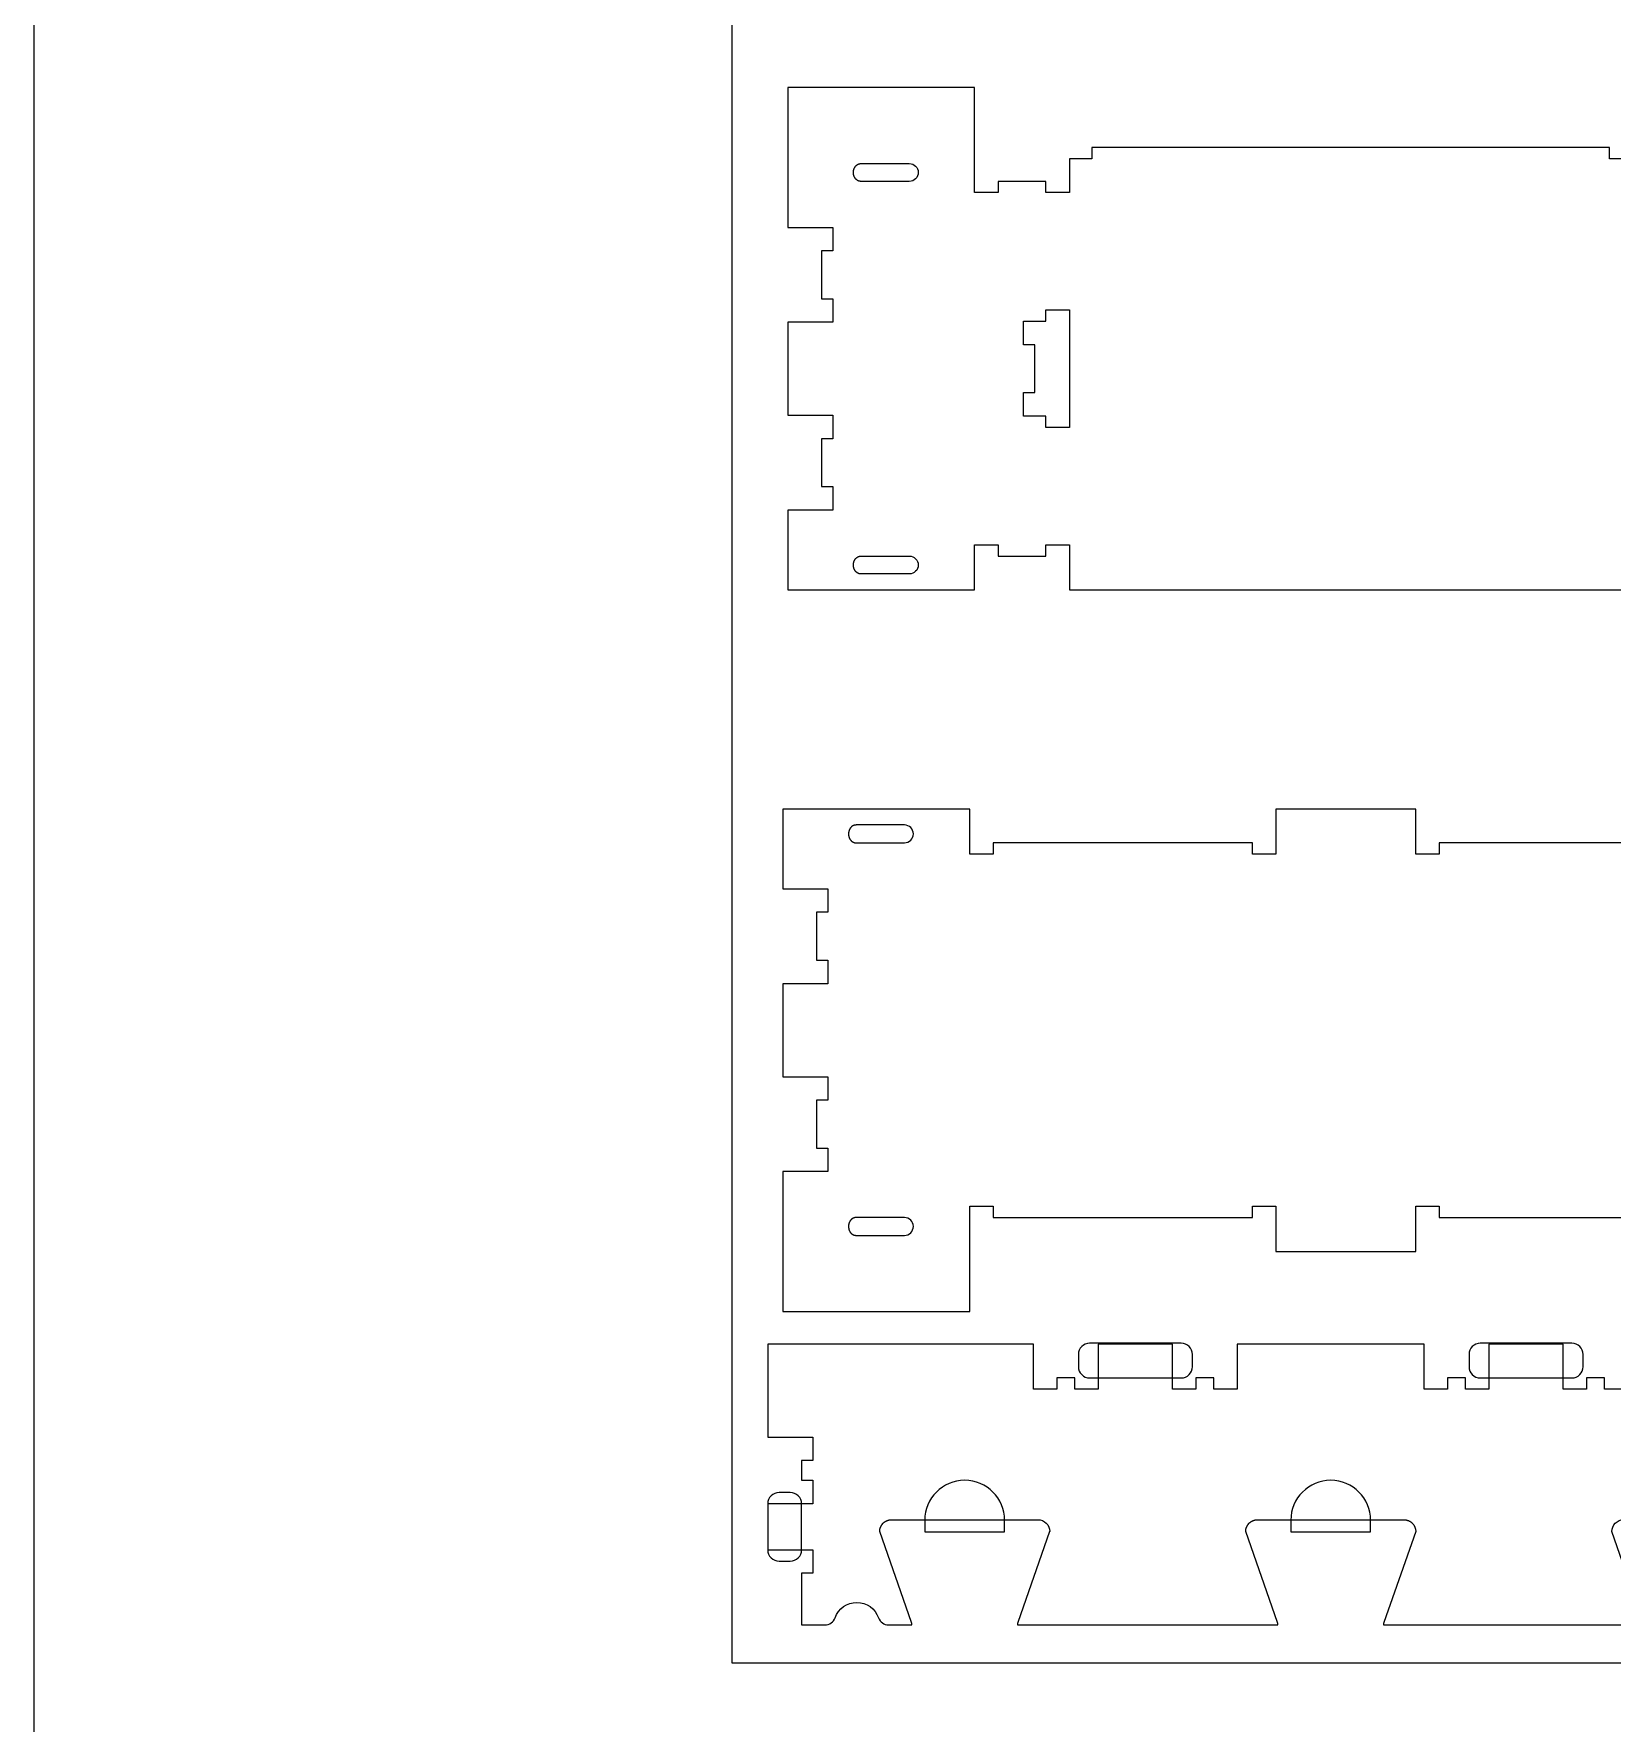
# Model space of a CAD drawing. Extents: x 0 to 4485, y 0 to 8771.
# Drawn here: x 0 to 840, y 3731 to 4630 of the extents above; entities that cross this region are included whole.
import ezdxf

# ---------------------------------------------------------------- set-up
doc = ezdxf.new("R2010")
doc.units = 0
for name, color, linetype in [('0_SHEET_SPRUCEPLY_2440X122', 1, 'CONTINUOUS'), ('3_ANYTOOL_CUTTHROUGH_INSID', 4, 'CONTINUOUS'), ('4_ANYTOOL_CUTTHROUGH_OUTSI', 5, 'CONTINUOUS'), ('5_ANYTOOL_HALF_MILL_9MM_IN', 3, 'CONTINUOUS'), ('DONOTCUT', 7, 'CONTINUOUS')]:
    doc.layers.add(name, color=color, linetype=linetype)

msp = doc.modelspace()

# ---------------------------------------------------------------- linework, layer by layer
at = {"layer": '0_SHEET_SPRUCEPLY_2440X122'}
msp.add_lwpolyline([(371.7, 4982.59), (371.7, 3762.59), (2811.7, 3762.59), (2811.7, 4982.59)], close=True, dxfattribs=at)
at = {"layer": '3_ANYTOOL_CUTTHROUGH_INSID', "color": 4}
for points in [[(466.17, 4560.91, -1), (466.17, 4551.41), (440.43, 4551.41), (440.33, 4551.41), (440.23, 4551.41), (440.14, 4551.42), (440.04, 4551.43), (439.94, 4551.44), (439.85, 4551.45), (439.75, 4551.47), (439.65, 4551.49), (439.55, 4551.51), (439.46, 4551.54), (439.36, 4551.57), (439.26, 4551.6), (439.16, 4551.64), (439.07, 4551.68), (438.97, 4551.72), (438.88, 4551.76), (438.78, 4551.81), (438.69, 4551.86), (438.6, 4551.91), (438.51, 4551.97), (438.42, 4552.03), (438.33, 4552.09), (438.24, 4552.15), (438.16, 4552.22), (438.07, 4552.29), (437.99, 4552.36), (437.9, 4552.43), (437.82, 4552.51), (437.75, 4552.59), (437.67, 4552.67), (437.6, 4552.76), (437.53, 4552.84), (437.46, 4552.93), (437.39, 4553.02), (437.32, 4553.11), (437.26, 4553.21), (437.2, 4553.3), (437.14, 4553.4), (437.08, 4553.5), (437.03, 4553.6), (436.98, 4553.7), (436.93, 4553.8), (436.88, 4553.9), (436.84, 4554.01), (436.79, 4554.11), (436.75, 4554.22), (436.72, 4554.33), (436.68, 4554.44), (436.65, 4554.54), (436.62, 4554.65), (436.59, 4554.76), (436.56, 4554.87), (436.54, 4554.98), (436.52, 4555.08), (436.5, 4555.19), (436.48, 4555.3), (436.47, 4555.41), (436.46, 4555.52), (436.44, 4555.62), (436.44, 4555.73), (436.43, 4555.84), (436.42, 4555.94), (436.42, 4556.05), (436.42, 4556.16), (436.42, 4556.26), (436.42, 4556.37), (436.43, 4556.48), (436.44, 4556.58), (436.44, 4556.69), (436.46, 4556.79), (436.47, 4556.9), (436.48, 4557.01), (436.5, 4557.12), (436.52, 4557.23), (436.54, 4557.34), (436.56, 4557.44), (436.59, 4557.55), (436.62, 4557.66), (436.65, 4557.77), (436.68, 4557.87), (436.72, 4557.98), (436.75, 4558.09), (436.79, 4558.2), (436.84, 4558.3), (436.88, 4558.41), (436.93, 4558.51), (436.98, 4558.61), (437.03, 4558.71), (437.08, 4558.81), (437.14, 4558.91), (437.2, 4559.01), (437.26, 4559.1), (437.32, 4559.2), (437.39, 4559.29), (437.46, 4559.38), (437.53, 4559.47), (437.6, 4559.56), (437.67, 4559.64), (437.75, 4559.72), (437.82, 4559.8), (437.9, 4559.88), (437.99, 4559.95), (438.07, 4560.02), (438.16, 4560.1), (438.24, 4560.16), (438.33, 4560.22), (438.42, 4560.29), (438.51, 4560.34), (438.6, 4560.4), (438.69, 4560.45), (438.78, 4560.5), (438.88, 4560.55), (438.97, 4560.59), (439.07, 4560.64), (439.16, 4560.67), (439.26, 4560.71), (439.36, 4560.74), (439.46, 4560.77), (439.55, 4560.8), (439.65, 4560.82), (439.75, 4560.84), (439.85, 4560.86), (439.94, 4560.87), (440.04, 4560.88), (440.14, 4560.89), (440.23, 4560.9), (440.33, 4560.9), (440.43, 4560.91)], [(466.17, 4342.41), (440.43, 4342.41), (440.33, 4342.41), (440.23, 4342.41), (440.14, 4342.42), (440.04, 4342.43), (439.94, 4342.44), (439.85, 4342.45), (439.75, 4342.47), (439.65, 4342.49), (439.55, 4342.51), (439.46, 4342.54), (439.36, 4342.57), (439.26, 4342.6), (439.16, 4342.64), (439.07, 4342.68), (438.97, 4342.72), (438.88, 4342.76), (438.78, 4342.81), (438.69, 4342.86), (438.6, 4342.91), (438.51, 4342.97), (438.42, 4343.03), (438.33, 4343.09), (438.24, 4343.15), (438.16, 4343.22), (438.07, 4343.29), (437.99, 4343.36), (437.9, 4343.43), (437.82, 4343.51), (437.75, 4343.59), (437.67, 4343.67), (437.6, 4343.76), (437.53, 4343.84), (437.46, 4343.93), (437.39, 4344.02), (437.32, 4344.11), (437.26, 4344.21), (437.2, 4344.3), (437.14, 4344.4), (437.08, 4344.5), (437.03, 4344.6), (436.98, 4344.7), (436.93, 4344.8), (436.88, 4344.9), (436.84, 4345.01), (436.79, 4345.11), (436.75, 4345.22), (436.72, 4345.33), (436.68, 4345.44), (436.65, 4345.54), (436.62, 4345.65), (436.59, 4345.76), (436.56, 4345.87), (436.54, 4345.98), (436.52, 4346.08), (436.5, 4346.19), (436.48, 4346.3), (436.47, 4346.41), (436.46, 4346.52), (436.44, 4346.62), (436.44, 4346.73), (436.43, 4346.84), (436.42, 4346.94), (436.42, 4347.05), (436.42, 4347.16), (436.42, 4347.26), (436.42, 4347.37), (436.43, 4347.48), (436.44, 4347.58), (436.44, 4347.69), (436.46, 4347.79), (436.47, 4347.9), (436.48, 4348.01), (436.5, 4348.12), (436.52, 4348.23), (436.54, 4348.34), (436.56, 4348.44), (436.59, 4348.55), (436.62, 4348.66), (436.65, 4348.77), (436.68, 4348.87), (436.72, 4348.98), (436.75, 4349.09), (436.79, 4349.2), (436.84, 4349.3), (436.88, 4349.41), (436.93, 4349.51), (436.98, 4349.61), (437.03, 4349.71), (437.08, 4349.81), (437.14, 4349.91), (437.2, 4350.01), (437.26, 4350.1), (437.32, 4350.2), (437.39, 4350.29), (437.46, 4350.38), (437.53, 4350.47), (437.6, 4350.56), (437.67, 4350.64), (437.75, 4350.72), (437.82, 4350.8), (437.9, 4350.88), (437.99, 4350.95), (438.07, 4351.02), (438.16, 4351.1), (438.24, 4351.16), (438.33, 4351.22), (438.42, 4351.29), (438.51, 4351.34), (438.6, 4351.4), (438.69, 4351.45), (438.78, 4351.5), (438.88, 4351.55), (438.97, 4351.59), (439.07, 4351.64), (439.16, 4351.67), (439.26, 4351.71), (439.36, 4351.74), (439.46, 4351.77), (439.55, 4351.8), (439.65, 4351.82), (439.75, 4351.84), (439.85, 4351.86), (439.94, 4351.87), (440.04, 4351.88), (440.14, 4351.89), (440.23, 4351.9), (440.33, 4351.9), (440.43, 4351.91), (466.17, 4351.91, -1)], [(463.57, 4208.75), (437.83, 4208.75), (437.73, 4208.74), (437.63, 4208.74), (437.53, 4208.73), (437.44, 4208.72), (437.34, 4208.71), (437.24, 4208.7), (437.15, 4208.68), (437.05, 4208.66), (436.95, 4208.64), (436.85, 4208.61), (436.75, 4208.58), (436.66, 4208.55), (436.56, 4208.51), (436.46, 4208.48), (436.37, 4208.44), (436.28, 4208.39), (436.18, 4208.34), (436.09, 4208.29), (435.99, 4208.24), (435.9, 4208.18), (435.81, 4208.13), (435.72, 4208.07), (435.64, 4208), (435.55, 4207.94), (435.47, 4207.87), (435.38, 4207.79), (435.3, 4207.72), (435.22, 4207.64), (435.14, 4207.56), (435.07, 4207.48), (434.99, 4207.4), (434.92, 4207.31), (434.85, 4207.22), (434.78, 4207.13), (434.72, 4207.04), (434.66, 4206.94), (434.59, 4206.85), (434.54, 4206.75), (434.48, 4206.65), (434.43, 4206.55), (434.37, 4206.45), (434.32, 4206.35), (434.28, 4206.25), (434.23, 4206.14), (434.19, 4206.04), (434.15, 4205.93), (434.11, 4205.82), (434.08, 4205.72), (434.04, 4205.61), (434.01, 4205.5), (433.99, 4205.39), (433.96, 4205.29), (433.94, 4205.18), (433.91, 4205.07), (433.9, 4204.96), (433.88, 4204.85), (433.86, 4204.74), (433.85, 4204.64), (433.84, 4204.53), (433.83, 4204.42), (433.83, 4204.32), (433.82, 4204.21), (433.82, 4204.1), (433.82, 4204), (433.82, 4203.89), (433.82, 4203.78), (433.83, 4203.68), (433.83, 4203.57), (433.84, 4203.46), (433.85, 4203.36), (433.86, 4203.25), (433.88, 4203.15), (433.9, 4203.03), (433.91, 4202.93), (433.94, 4202.82), (433.96, 4202.71), (433.99, 4202.6), (434.01, 4202.49), (434.04, 4202.38), (434.08, 4202.28), (434.11, 4202.17), (434.15, 4202.06), (434.19, 4201.96), (434.23, 4201.85), (434.28, 4201.75), (434.32, 4201.64), (434.37, 4201.54), (434.43, 4201.44), (434.48, 4201.34), (434.54, 4201.24), (434.59, 4201.14), (434.66, 4201.05), (434.72, 4200.95), (434.78, 4200.86), (434.85, 4200.77), (434.92, 4200.68), (434.99, 4200.6), (435.07, 4200.51), (435.14, 4200.43), (435.22, 4200.35), (435.3, 4200.27), (435.38, 4200.2), (435.47, 4200.13), (435.55, 4200.06), (435.64, 4199.99), (435.72, 4199.93), (435.81, 4199.87), (435.9, 4199.81), (435.99, 4199.75), (436.09, 4199.7), (436.18, 4199.65), (436.28, 4199.6), (436.37, 4199.56), (436.46, 4199.52), (436.56, 4199.48), (436.66, 4199.44), (436.75, 4199.41), (436.85, 4199.38), (436.95, 4199.36), (437.05, 4199.33), (437.15, 4199.31), (437.24, 4199.29), (437.34, 4199.28), (437.44, 4199.27), (437.53, 4199.26), (437.63, 4199.25), (437.73, 4199.25), (437.83, 4199.25), (463.57, 4199.25, 1)], [(463.57, 3990.25, 1), (463.57, 3999.75), (437.83, 3999.75), (437.73, 3999.74), (437.63, 3999.74), (437.53, 3999.73), (437.44, 3999.72), (437.34, 3999.71), (437.24, 3999.7), (437.15, 3999.68), (437.05, 3999.66), (436.95, 3999.64), (436.85, 3999.61), (436.75, 3999.58), (436.66, 3999.55), (436.56, 3999.51), (436.46, 3999.48), (436.37, 3999.44), (436.28, 3999.39), (436.18, 3999.34), (436.09, 3999.29), (435.99, 3999.24), (435.9, 3999.18), (435.81, 3999.13), (435.72, 3999.07), (435.64, 3999), (435.55, 3998.94), (435.47, 3998.87), (435.38, 3998.79), (435.3, 3998.72), (435.22, 3998.64), (435.14, 3998.56), (435.07, 3998.48), (434.99, 3998.4), (434.92, 3998.31), (434.85, 3998.22), (434.78, 3998.13), (434.72, 3998.04), (434.66, 3997.94), (434.59, 3997.85), (434.54, 3997.75), (434.48, 3997.65), (434.43, 3997.55), (434.37, 3997.45), (434.32, 3997.35), (434.28, 3997.25), (434.23, 3997.14), (434.19, 3997.04), (434.15, 3996.93), (434.11, 3996.82), (434.08, 3996.72), (434.04, 3996.61), (434.01, 3996.5), (433.99, 3996.39), (433.96, 3996.29), (433.94, 3996.18), (433.91, 3996.07), (433.9, 3995.96), (433.88, 3995.85), (433.86, 3995.74), (433.85, 3995.64), (433.84, 3995.53), (433.83, 3995.42), (433.83, 3995.32), (433.82, 3995.21), (433.82, 3995.1), (433.82, 3995), (433.82, 3994.89), (433.82, 3994.78), (433.83, 3994.68), (433.83, 3994.57), (433.84, 3994.46), (433.85, 3994.36), (433.86, 3994.25), (433.88, 3994.15), (433.9, 3994.03), (433.91, 3993.93), (433.94, 3993.82), (433.96, 3993.71), (433.99, 3993.6), (434.01, 3993.49), (434.04, 3993.38), (434.08, 3993.28), (434.11, 3993.17), (434.15, 3993.06), (434.19, 3992.96), (434.23, 3992.85), (434.28, 3992.75), (434.32, 3992.64), (434.37, 3992.54), (434.43, 3992.44), (434.48, 3992.34), (434.54, 3992.24), (434.59, 3992.14), (434.66, 3992.05), (434.72, 3991.95), (434.78, 3991.86), (434.85, 3991.77), (434.92, 3991.68), (434.99, 3991.6), (435.07, 3991.51), (435.14, 3991.43), (435.22, 3991.35), (435.3, 3991.27), (435.38, 3991.2), (435.47, 3991.13), (435.55, 3991.06), (435.64, 3990.99), (435.72, 3990.93), (435.81, 3990.87), (435.9, 3990.81), (435.99, 3990.75), (436.09, 3990.7), (436.18, 3990.65), (436.28, 3990.6), (436.37, 3990.56), (436.46, 3990.52), (436.56, 3990.48), (436.66, 3990.44), (436.75, 3990.41), (436.85, 3990.38), (436.95, 3990.36), (437.05, 3990.33), (437.15, 3990.31), (437.24, 3990.29), (437.34, 3990.28), (437.44, 3990.27), (437.53, 3990.26), (437.63, 3990.25), (437.73, 3990.25), (437.83, 3990.25)]]:
    msp.add_lwpolyline(points, format="xyb", close=True, dxfattribs=at)
msp.add_lwpolyline([(551.17, 4420.45), (538.92, 4420.45), (538.92, 4426.45), (526.92, 4426.45), (526.92, 4438.95), (532.92, 4438.95), (532.92, 4464.45), (526.92, 4464.45), (526.92, 4476.95), (538.92, 4476.95), (538.92, 4482.95), (551.42, 4482.95), (551.42, 4420.45)], close=True, dxfattribs=at)
at = {"layer": '4_ANYTOOL_CUTTHROUGH_OUTSI', "color": 5}
for points in [[(851.42, 4563.41), (838.92, 4563.41), (838.92, 4569.41), (563.42, 4569.41), (563.42, 4563.41), (551.42, 4563.41), (551.42, 4545.41), (538.92, 4545.41), (538.92, 4551.41), (513.42, 4551.41), (513.42, 4545.41), (500.92, 4545.41), (500.92, 4601.41), (401.42, 4601.41), (401.42, 4526.91), (425.42, 4526.91), (425.42, 4514.41), (419.42, 4514.41), (419.42, 4488.91), (425.42, 4488.91), (425.42, 4476.41), (401.42, 4476.41), (401.42, 4426.91), (425.42, 4426.91), (425.42, 4414.41), (419.42, 4414.41), (419.42, 4388.91), (425.42, 4388.91), (425.42, 4376.41), (401.42, 4376.41), (401.42, 4333.91), (500.92, 4333.91), (500.92, 4357.91), (513.42, 4357.91), (513.42, 4351.91), (538.92, 4351.91), (538.92, 4357.91), (551.42, 4357.91), (551.42, 4333.91), (1750.92, 4333.91)], [(886.32, 4199.25), (748.32, 4199.25), (748.32, 4193.25), (735.82, 4193.25), (735.82, 4217.25), (661.32, 4217.25), (661.32, 4193.25), (648.82, 4193.25), (648.82, 4199.25), (510.82, 4199.25), (510.82, 4193.25), (498.32, 4193.25), (498.32, 4217.25), (398.82, 4217.25), (398.82, 4174.75), (422.82, 4174.75), (422.82, 4162.25), (416.82, 4162.25), (416.82, 4136.75), (422.82, 4136.75), (422.82, 4124.25), (398.82, 4124.25), (398.82, 4074.75), (422.82, 4074.75), (422.82, 4062.25), (416.82, 4062.25), (416.82, 4036.75), (422.82, 4036.75), (422.82, 4024.25), (398.82, 4024.25), (398.82, 3949.75), (498.32, 3949.75), (498.32, 4005.75), (510.82, 4005.75), (510.82, 3999.75), (648.82, 3999.75), (648.82, 4005.75), (661.32, 4005.75), (661.32, 3981.75), (735.82, 3981.75), (735.82, 4005.75), (748.32, 4005.75), (748.32, 3999.75), (886.32, 3999.75)]]:
    msp.add_lwpolyline(points, dxfattribs=at)
for points in [[(848.81, 3908.34), (836.31, 3908.34), (836.31, 3908.59), (836.31, 3914.34), (826.81, 3914.34), (826.81, 3908.59), (826.81, 3908.34), (814.31, 3908.34), (814.31, 3908.59), (814.31, 3932.34), (774.81, 3932.34), (774.81, 3908.59), (774.81, 3908.34), (762.31, 3908.34), (762.31, 3908.59), (762.31, 3914.34), (752.81, 3914.34), (752.81, 3908.59), (752.81, 3908.34), (740.31, 3908.34), (740.31, 3908.59), (740.31, 3932.34), (640.81, 3932.34), (640.81, 3908.59), (640.81, 3908.34), (628.31, 3908.34), (628.31, 3908.59), (628.31, 3914.34), (618.81, 3914.34), (618.81, 3908.59), (618.81, 3908.34), (606.31, 3908.34), (606.31, 3908.59), (606.31, 3932.34), (566.81, 3932.34), (566.81, 3908.59), (566.81, 3908.34), (554.31, 3908.34), (554.31, 3908.59), (554.31, 3914.34), (544.81, 3914.34), (544.81, 3908.59), (544.81, 3908.34), (532.31, 3908.34), (532.31, 3908.59), (532.31, 3932.34), (390.81, 3932.34), (390.81, 3882.84), (414.81, 3882.84), (414.81, 3870.59), (414.81, 3870.34), (408.81, 3870.34), (408.81, 3859.84), (414.81, 3859.84), (414.81, 3847.59), (414.81, 3847.34), (390.81, 3847.34), (390.81, 3822.84), (414.81, 3822.84), (414.81, 3810.59), (414.81, 3810.34), (408.81, 3810.34), (408.81, 3782.84), (421.22, 3782.84), (421.22, 3782.84, 0.317837), (426.64, 3786.68, -0.707107), (449.74, 3786.68, 0.317837), (455.16, 3782.84), (467.56, 3782.84, 0.061485), (467.32, 3784.23), (450.43, 3832.51), (450.41, 3832.55), (450.41, 3832.59), (450.41, 3832.59, -0.198912), (452.24, 3837.01), (452.35, 3837.12), (452.46, 3837.22), (452.57, 3837.32), (452.69, 3837.42), (452.81, 3837.51), (452.93, 3837.6), (453.05, 3837.69), (453.18, 3837.78), (453.31, 3837.87), (453.44, 3837.95), (453.57, 3838.03), (453.71, 3838.1), (453.85, 3838.17), (453.99, 3838.24), (454.13, 3838.3), (454.27, 3838.37), (454.42, 3838.42), (454.56, 3838.48), (454.71, 3838.53), (454.86, 3838.57), (455, 3838.62), (455.15, 3838.66), (455.3, 3838.69), (455.46, 3838.72), (455.61, 3838.75), (455.76, 3838.78), (455.91, 3838.8), (456.06, 3838.81), (456.21, 3838.83), (456.36, 3838.83), (456.51, 3838.84), (456.66, 3838.84), (534.66, 3838.84, -0.414214), (540.91, 3832.59), (540.91, 3832.55), (540.9, 3832.51), (524, 3784.23), (524, 3784.23, 0.061485), (523.77, 3782.84), (662.46, 3782.84, 0.061485), (662.22, 3784.23), (645.33, 3832.51), (645.31, 3832.55), (645.31, 3832.59), (645.31, 3832.59, -0.198912), (647.14, 3837.01), (647.25, 3837.12), (647.36, 3837.22), (647.47, 3837.32), (647.59, 3837.42), (647.71, 3837.51), (647.83, 3837.6), (647.95, 3837.69), (648.08, 3837.78), (648.21, 3837.87), (648.34, 3837.95), (648.47, 3838.03), (648.61, 3838.1), (648.75, 3838.17), (648.89, 3838.24), (649.03, 3838.3), (649.17, 3838.37), (649.32, 3838.42), (649.46, 3838.48), (649.61, 3838.53), (649.76, 3838.57), (649.9, 3838.62), (650.05, 3838.66), (650.2, 3838.69), (650.36, 3838.72), (650.51, 3838.75), (650.66, 3838.78), (650.81, 3838.8), (650.96, 3838.81), (651.11, 3838.83), (651.26, 3838.83), (651.41, 3838.84), (651.56, 3838.84), (729.56, 3838.84), (729.71, 3838.84), (729.86, 3838.83), (730.01, 3838.83), (730.17, 3838.81), (730.32, 3838.8), (730.47, 3838.78), (730.62, 3838.75), (730.77, 3838.72), (730.92, 3838.69), (731.07, 3838.66), (731.22, 3838.62), (731.37, 3838.57), (731.52, 3838.53), (731.66, 3838.48), (731.81, 3838.42), (731.95, 3838.37), (732.1, 3838.3), (732.24, 3838.24), (732.38, 3838.17), (732.52, 3838.1), (732.65, 3838.03), (732.79, 3837.95), (732.92, 3837.87), (733.05, 3837.78), (733.17, 3837.69), (733.3, 3837.6), (733.42, 3837.51), (733.54, 3837.42), (733.65, 3837.32), (733.77, 3837.22), (733.88, 3837.12), (733.98, 3837.01, -0.198912), (735.81, 3832.59), (735.81, 3832.55), (735.8, 3832.51), (718.9, 3784.23), (718.9, 3784.23, 0.061485), (718.67, 3782.84), (857.36, 3782.84, 0.061485)], [(857.12, 3784.23), (840.23, 3832.51), (840.21, 3832.55), (840.21, 3832.59), (840.21, 3832.59, -0.414214), (846.46, 3838.84)]]:
    msp.add_lwpolyline(points, format="xyb", dxfattribs=at)
at = {"layer": '5_ANYTOOL_HALF_MILL_9MM_IN'}
for points in [[(562.19, 3932.84, 0.414214), (556.19, 3926.84), (556.19, 3920.34, 0.414214), (562.19, 3914.34), (610.94, 3914.34, 0.414214), (616.94, 3920.34), (616.94, 3926.84, 0.414214), (610.94, 3932.84)], [(770.19, 3932.84, 0.414214), (764.19, 3926.84), (764.19, 3920.34, 0.414214), (770.19, 3914.34), (818.94, 3914.34, 0.414214), (824.94, 3920.34), (824.94, 3926.84, 0.414214), (818.94, 3932.84)], [(516.91, 3838.59, 1), (474.41, 3838.59), (474.41, 3838.34), (474.41, 3832.34), (516.91, 3832.34), (516.91, 3838.34), (516.91, 3838.59)], [(711.81, 3838.59, 1), (669.31, 3838.59), (669.31, 3838.34), (669.31, 3832.34), (711.81, 3832.34), (711.81, 3838.34), (711.81, 3838.59)], [(396.81, 3853.34, 0.414214), (390.81, 3847.34), (390.81, 3822.84, 0.414214), (396.81, 3816.84), (402.81, 3816.84, 0.414214), (408.81, 3822.84), (408.81, 3847.34, 0.414214), (402.81, 3853.34)]]:
    msp.add_lwpolyline(points, format="xyb", close=True, dxfattribs=at)
at = {"layer": 'DONOTCUT'}
msp.add_lwpolyline([(0, 0), (3183.41, 0), (3183.41, 5593.43), (0, 5593.43)], close=True, dxfattribs=at)

doc.saveas('drawing.dxf')
